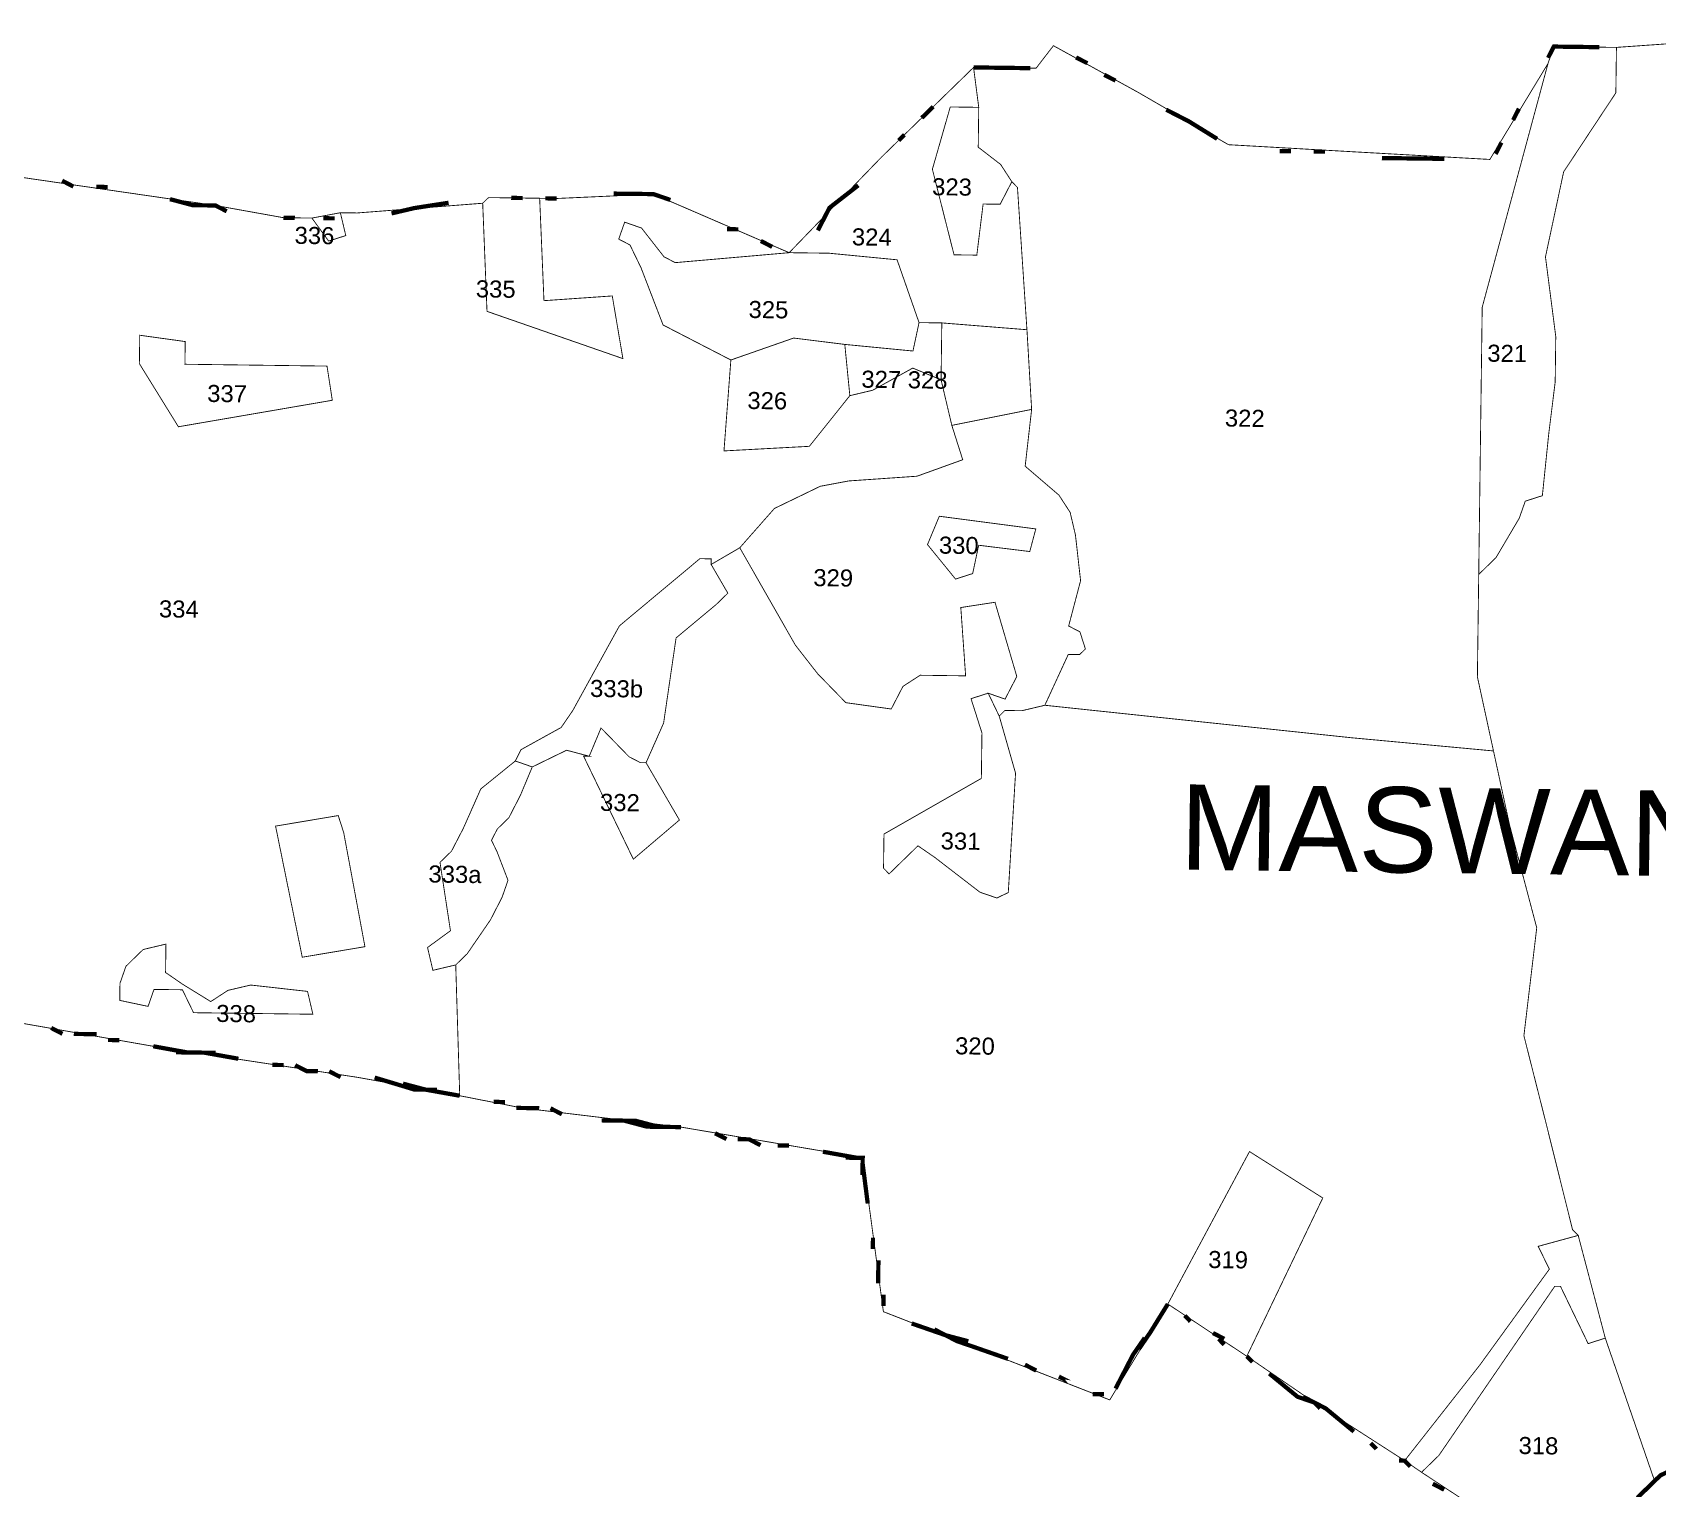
# Model space of a CAD drawing. Header units: metres. Extents: x 259177 to 277314, y 2171367 to 2185445.
# Drawn here: x 273383 to 274516, y 2179440 to 2180455 of the extents above; entities that cross this region are included whole.
import ezdxf

# ---------------------------------------------------------------- set-up
doc = ezdxf.new("R2010")
doc.units = ezdxf.units.M
doc.header["$MEASUREMENT"] = 0
for name, color, linetype in [('SURVEY NO.', 7, 'Continuous'), ('SURVEY PLOT BOUNDARY', 35, 'Continuous'), ('VILLAGE BOUNDARY', 212, 'Continuous'), ('VILLAGE NAME', 3, 'Continuous')]:
    doc.layers.add(name, color=color, linetype=linetype)
doc.styles.add('PDF Arial', font='arial.ttf')

# ---------------------------------------------------------------- blocks, each defined once
blk = doc.blocks.new('FEWEWFEWQT')
at = {"layer": 'SURVEY PLOT BOUNDARY', "lineweight": 18, "const_width": 0.001}
for points in [[(282149.7961, 2174215.3369), (282149.5894, 2174215.1969), (282149.5294, 2174215.3636), (282149.4961, 2174215.4836), (282149.4894, 2174215.4902), (282149.4561, 2174215.6169), (282149.4294, 2174215.7169), (282149.4428, 2174215.8436), (282149.4094, 2174215.9636), (282149.3894, 2174216.0503), (282149.3694, 2174216.137), (282149.3694, 2174216.257), (282149.3894, 2174216.277), (282149.4161, 2174216.3236), (282149.4228, 2174216.3436), (282149.4428, 2174216.3503), (282149.4494, 2174216.4237), (282149.4561, 2174216.4837), (282149.4561, 2174216.537), (282149.4428, 2174216.6303), (282149.4628, 2174216.7303), (282149.5228, 2174216.8237), (282149.5228, 2174216.877), (282149.7627, 2174216.897)], [(282147.6296, 2174216.7037), (282147.8829, 2174216.6703), (282147.9629, 2174216.657), (282147.9962, 2174216.657), (282148.0162, 2174216.6303), (282148.0362, 2174216.637), (282148.0295, 2174216.6637), (282148.0495, 2174216.6637), (282148.1962, 2174216.677), (282148.2029, 2174216.5503), (282148.3629, 2174216.497), (282148.3495, 2174216.5703), (282148.2695, 2174216.5637), (282148.2629, 2174216.6837), (282148.2829, 2174216.6837), (282148.3962, 2174216.6903), (282148.5562, 2174216.6237), (282148.4228, 2174216.6103), (282148.4095, 2174216.617), (282148.3828, 2174216.6503), (282148.3629, 2174216.657), (282148.3562, 2174216.637), (282148.3695, 2174216.6303), (282148.3828, 2174216.6037), (282148.4095, 2174216.537), (282148.4895, 2174216.497), (282148.4828, 2174216.3903), (282148.5828, 2174216.397), (282148.6295, 2174216.457), (282148.6562, 2174216.4637), (282148.7028, 2174216.4903), (282148.7362, 2174216.477), (282148.7495, 2174216.4237), (282148.7628, 2174216.3836), (282148.7095, 2174216.3636), (282148.6295, 2174216.357), (282148.5962, 2174216.3503), (282148.5428, 2174216.3236), (282148.5028, 2174216.277), (282148.4695, 2174216.257), (282148.4695, 2174216.2636), (282148.4562, 2174216.2636), (282148.4095, 2174216.2236), (282148.3629, 2174216.1836), (282148.3095, 2174216.0836), (282148.2962, 2174216.0636), (282148.2495, 2174216.037), (282148.2429, 2174216.0236), (282148.2029, 2174215.9903), (282148.1829, 2174215.9436), (282148.1695, 2174215.9169), (282148.1562, 2174215.9036), (282148.1695, 2174215.8236), (282148.1429, 2174215.8036), (282148.1495, 2174215.7769), (282148.1762, 2174215.7836), (282148.1829, 2174215.6303), (282148.0629, 2174215.6503), (282147.8229, 2174215.6836), (282147.5762, 2174215.7236)]]:
    blk.add_lwpolyline(points, dxfattribs=at)
for points in [[(282149.4428, 2174216.857), (282149.3694, 2174216.5703), (282149.3694, 2174216.257), (282149.3694, 2174216.137), (282149.3894, 2174216.0503), (282149.2228, 2174216.0636), (282148.8628, 2174216.097), (282148.8895, 2174216.157), (282148.9028, 2174216.157), (282148.9095, 2174216.1636), (282148.9028, 2174216.1836), (282148.8895, 2174216.1903), (282148.9028, 2174216.2436), (282148.8961, 2174216.297), (282148.8895, 2174216.3236), (282148.8761, 2174216.3436), (282148.8361, 2174216.377), (282148.8428, 2174216.4437), (282148.8361, 2174216.537), (282148.8228, 2174216.7037), (282148.8161, 2174216.7103), (282148.8028, 2174216.7303), (282148.7762, 2174216.7503), (282148.7762, 2174216.797), (282148.7695, 2174216.8437), (282148.8428, 2174216.8437), (282148.8628, 2174216.8704), (282148.9628, 2174216.817), (282149.0695, 2174216.757), (282149.2228, 2174216.7503), (282149.3761, 2174216.7437)], [(282149.5228, 2174216.877), (282149.5228, 2174216.8237), (282149.4628, 2174216.7303), (282149.4428, 2174216.6303), (282149.4561, 2174216.537), (282149.4561, 2174216.4837), (282149.4494, 2174216.4237), (282149.4428, 2174216.3503), (282149.4228, 2174216.3436), (282149.4161, 2174216.3236), (282149.3894, 2174216.277), (282149.3694, 2174216.257), (282149.3694, 2174216.5703), (282149.4428, 2174216.857), (282149.4494, 2174216.877)], [(282148.7362, 2174216.5437), (282148.7095, 2174216.5437), (282148.6828, 2174216.617), (282148.6028, 2174216.6237), (282148.5562, 2174216.6237), (282148.6628, 2174216.737), (282148.7695, 2174216.8437), (282148.7762, 2174216.797), (282148.7428, 2174216.797), (282148.7228, 2174216.7237), (282148.7495, 2174216.6237), (282148.7762, 2174216.6237), (282148.7828, 2174216.6837), (282148.7895, 2174216.6837), (282148.8028, 2174216.6837), (282148.8161, 2174216.7103), (282148.8228, 2174216.7037), (282148.8361, 2174216.537)], [(282148.8161, 2174216.7103), (282148.8028, 2174216.6837), (282148.7895, 2174216.6837), (282148.7828, 2174216.6837), (282148.7762, 2174216.6237), (282148.7495, 2174216.6237), (282148.7228, 2174216.7237), (282148.7428, 2174216.797), (282148.7762, 2174216.797), (282148.7762, 2174216.7503), (282148.8028, 2174216.7303)], [(282148.1962, 2174216.677), (282148.2029, 2174216.6837), (282148.2629, 2174216.6837), (282148.2695, 2174216.5637), (282148.3495, 2174216.5703), (282148.3629, 2174216.497), (282148.2029, 2174216.5503)], [(282147.9962, 2174216.657), (282148.0295, 2174216.6637), (282148.0362, 2174216.637), (282148.0162, 2174216.6303)], [(282148.5562, 2174216.6237), (282148.6028, 2174216.6237), (282148.6828, 2174216.617), (282148.7095, 2174216.5437), (282148.7028, 2174216.5103), (282148.6228, 2174216.517), (282148.5628, 2174216.5237), (282148.4895, 2174216.497), (282148.4095, 2174216.537), (282148.3828, 2174216.6037), (282148.3695, 2174216.6303), (282148.3562, 2174216.637), (282148.3629, 2174216.657), (282148.3828, 2174216.6503), (282148.4095, 2174216.617), (282148.4228, 2174216.6103)], [(282148.6295, 2174216.457), (282148.6228, 2174216.517), (282148.7028, 2174216.5103), (282148.7095, 2174216.5437), (282148.7362, 2174216.5437), (282148.7362, 2174216.477), (282148.7028, 2174216.4903), (282148.6562, 2174216.4637)], [(282148.8361, 2174216.537), (282148.8428, 2174216.4437), (282148.7495, 2174216.4237), (282148.7362, 2174216.477), (282148.7362, 2174216.5437)], [(282147.7962, 2174216.4837), (282147.8429, 2174216.4103), (282148.0229, 2174216.4437), (282148.0162, 2174216.4837), (282147.8496, 2174216.4837), (282147.8496, 2174216.5103), (282147.7962, 2174216.517)], [(282148.0229, 2174216.4437), (282147.8429, 2174216.4103), (282147.7962, 2174216.4837), (282147.7962, 2174216.517), (282147.8496, 2174216.5103), (282147.8496, 2174216.4837), (282148.0162, 2174216.4837)], [(282148.6228, 2174216.517), (282148.6295, 2174216.457), (282148.5828, 2174216.397), (282148.4828, 2174216.3903), (282148.4895, 2174216.497), (282148.5628, 2174216.5237)], [(282148.7495, 2174216.4237), (282148.8428, 2174216.4437), (282148.8361, 2174216.377), (282148.8761, 2174216.3436), (282148.8895, 2174216.3236), (282148.8961, 2174216.297), (282148.9028, 2174216.2436), (282148.8895, 2174216.1903), (282148.9028, 2174216.1836), (282148.9095, 2174216.1636), (282148.9028, 2174216.157), (282148.8895, 2174216.157), (282148.8628, 2174216.097), (282148.8361, 2174216.0903), (282148.8161, 2174216.0903), (282148.8095, 2174216.0836), (282148.7962, 2174216.1103), (282148.8161, 2174216.1036), (282148.8228, 2174216.117), (282148.8295, 2174216.1303), (282148.8028, 2174216.217), (282148.7628, 2174216.2103), (282148.7695, 2174216.1303), (282148.7162, 2174216.1303), (282148.6962, 2174216.117), (282148.6828, 2174216.0903), (282148.6295, 2174216.097), (282148.5962, 2174216.1303), (282148.5695, 2174216.1636), (282148.5028, 2174216.277), (282148.5428, 2174216.3236), (282148.5962, 2174216.3503), (282148.6295, 2174216.357), (282148.7095, 2174216.3636), (282148.7628, 2174216.3836)], [(282148.8495, 2174216.3036), (282148.8428, 2174216.277), (282148.7828, 2174216.2836), (282148.7762, 2174216.2503), (282148.7562, 2174216.2436), (282148.7228, 2174216.2836), (282148.7362, 2174216.317)], [(282148.7228, 2174216.2836), (282148.7562, 2174216.2436), (282148.7762, 2174216.2503), (282148.7828, 2174216.2836), (282148.8428, 2174216.277), (282148.8495, 2174216.3036), (282148.7362, 2174216.317)], [(282148.7962, 2174216.1103), (282148.7762, 2174216.1036), (282148.7895, 2174216.0636), (282148.7895, 2174216.0103), (282148.6762, 2174215.9436), (282148.6762, 2174215.9036), (282148.6828, 2174215.8969), (282148.7162, 2174215.9303), (282148.7362, 2174215.9169), (282148.7895, 2174215.8769), (282148.8095, 2174215.8703), (282148.8228, 2174215.8769), (282148.8295, 2174216.0169), (282148.8095, 2174216.0836), (282148.8161, 2174216.0903), (282148.8361, 2174216.0903), (282148.8628, 2174216.097), (282149.2228, 2174216.0636), (282149.3894, 2174216.0503), (282149.4094, 2174215.9636), (282149.4428, 2174215.8436), (282149.4294, 2174215.7169), (282149.4561, 2174215.6169), (282149.4894, 2174215.4902), (282149.4961, 2174215.4836), (282149.4494, 2174215.4702), (282149.4561, 2174215.4569), (282149.4628, 2174215.4436), (282149.3828, 2174215.3302), (282149.2961, 2174215.2169), (282149.1895, 2174215.2836), (282149.1095, 2174215.3369), (282149.1961, 2174215.5236), (282149.1095, 2174215.5769), (282149.0161, 2174215.3969), (282148.9495, 2174215.2836), (282148.7895, 2174215.3436), (282148.6828, 2174215.3836), (282148.6562, 2174215.5636), (282148.4428, 2174215.5969), (282148.2562, 2174215.6169), (282148.1829, 2174215.6303), (282148.1762, 2174215.7836), (282148.1895, 2174215.7969), (282148.2162, 2174215.8369), (282148.2295, 2174215.8636), (282148.2362, 2174215.8836), (282148.2229, 2174215.9169), (282148.2162, 2174215.9303), (282148.2229, 2174215.9436), (282148.2362, 2174215.9569), (282148.2495, 2174215.9836), (282148.2629, 2174216.0169), (282148.3029, 2174216.037), (282148.3295, 2174216.0303), (282148.3229, 2174216.0303), (282148.3828, 2174215.9103), (282148.4362, 2174215.9569), (282148.3962, 2174216.0236), (282148.4162, 2174216.0703), (282148.4295, 2174216.1703), (282148.4762, 2174216.2103), (282148.4895, 2174216.2236), (282148.4695, 2174216.257), (282148.5028, 2174216.277), (282148.5695, 2174216.1636), (282148.5962, 2174216.1303), (282148.6295, 2174216.097), (282148.6828, 2174216.0903), (282148.6962, 2174216.117), (282148.7162, 2174216.1303), (282148.7695, 2174216.1303), (282148.7628, 2174216.2103), (282148.8028, 2174216.217), (282148.8295, 2174216.1303), (282148.8228, 2174216.117), (282148.8161, 2174216.1036)], [(282148.4695, 2174216.257), (282148.4895, 2174216.2236), (282148.4762, 2174216.2103), (282148.4295, 2174216.1703), (282148.4162, 2174216.0703), (282148.3962, 2174216.0236), (282148.3895, 2174216.0236), (282148.3762, 2174216.0303), (282148.3429, 2174216.0636), (282148.3295, 2174216.0303), (282148.3029, 2174216.037), (282148.2629, 2174216.0169), (282148.2429, 2174216.0236), (282148.2495, 2174216.037), (282148.2962, 2174216.0636), (282148.3095, 2174216.0836), (282148.3629, 2174216.1836), (282148.4095, 2174216.2236), (282148.4562, 2174216.2636), (282148.4695, 2174216.2636)], [(282148.8095, 2174216.0836), (282148.8295, 2174216.0169), (282148.8228, 2174215.8769), (282148.8095, 2174215.8703), (282148.7895, 2174215.8769), (282148.7362, 2174215.9169), (282148.7162, 2174215.9303), (282148.6828, 2174215.8969), (282148.6762, 2174215.9036), (282148.6762, 2174215.9436), (282148.7895, 2174216.0103), (282148.7895, 2174216.0636), (282148.7762, 2174216.1036), (282148.7962, 2174216.1103)], [(282148.3962, 2174216.0236), (282148.4362, 2174215.9569), (282148.3828, 2174215.9103), (282148.3229, 2174216.0303), (282148.3295, 2174216.0303), (282148.3429, 2174216.0636), (282148.3762, 2174216.0303), (282148.3895, 2174216.0236)], [(282148.1762, 2174215.7836), (282148.1495, 2174215.7769), (282148.1429, 2174215.8036), (282148.1695, 2174215.8236), (282148.1562, 2174215.9036), (282148.1695, 2174215.9169), (282148.1829, 2174215.9436), (282148.2029, 2174215.9903), (282148.2429, 2174216.0236), (282148.2629, 2174216.0169), (282148.2495, 2174215.9836), (282148.2362, 2174215.9569), (282148.2229, 2174215.9436), (282148.2162, 2174215.9303), (282148.2229, 2174215.9169), (282148.2362, 2174215.8836), (282148.2295, 2174215.8636), (282148.2162, 2174215.8369), (282148.1895, 2174215.7969)], [(282148.0695, 2174215.8036), (282148.0429, 2174215.9369), (282148.0362, 2174215.9569), (282147.9629, 2174215.9436), (282147.9962, 2174215.7903)], [(282148.0695, 2174215.8036), (282147.9962, 2174215.7903), (282147.9629, 2174215.9436), (282148.0362, 2174215.9569), (282148.0429, 2174215.9369)], [(282147.8362, 2174215.7703), (282147.8362, 2174215.8036), (282147.8096, 2174215.7969), (282147.8029, 2174215.7903), (282147.7896, 2174215.7769), (282147.7829, 2174215.7569), (282147.7829, 2174215.7369), (282147.8162, 2174215.7303), (282147.8229, 2174215.7503), (282147.8562, 2174215.7503), (282147.8696, 2174215.7236), (282148.0095, 2174215.7236), (282148.0029, 2174215.7503), (282147.9362, 2174215.7569), (282147.9096, 2174215.7503), (282147.8896, 2174215.7369), (282147.8562, 2174215.7569)], [(282147.8562, 2174215.7569), (282147.8896, 2174215.7369), (282147.9096, 2174215.7503), (282147.9362, 2174215.7569), (282148.0029, 2174215.7503), (282148.0095, 2174215.7236), (282147.8696, 2174215.7236), (282147.8562, 2174215.7503), (282147.8229, 2174215.7503), (282147.8162, 2174215.7303), (282147.7829, 2174215.7369), (282147.7829, 2174215.7569), (282147.7896, 2174215.7769), (282147.8029, 2174215.7903), (282147.8096, 2174215.7969), (282147.8362, 2174215.8036), (282147.8362, 2174215.7703)], [(282149.1095, 2174215.3369), (282149.0161, 2174215.3969), (282149.1095, 2174215.5769), (282149.1961, 2174215.5236)], [(282149.2961, 2174215.2169), (282149.3828, 2174215.3302), (282149.4628, 2174215.4436), (282149.4561, 2174215.4569), (282149.4494, 2174215.4702), (282149.4961, 2174215.4836), (282149.5294, 2174215.3636), (282149.5094, 2174215.3569), (282149.4761, 2174215.4236), (282149.4694, 2174215.4236), (282149.3361, 2174215.2235), (282149.3161, 2174215.2035)], [(282149.5294, 2174215.3636), (282149.5894, 2174215.1969), (282149.4828, 2174215.0969), (282149.3161, 2174215.2035), (282149.3361, 2174215.2235), (282149.4694, 2174215.4236), (282149.4761, 2174215.4236), (282149.5094, 2174215.3569)]]:
    blk.add_lwpolyline(points, close=True, dxfattribs=at)
at = {"layer": 'VILLAGE BOUNDARY', "const_width": 0.005}
for points in [[(282149.4428, 2174216.8637), (282149.4494, 2174216.877), (282149.4628, 2174216.877), (282149.5028, 2174216.877)], [(282148.7695, 2174216.8437), (282148.7962, 2174216.8437), (282148.8361, 2174216.8437)], [(282148.8895, 2174216.857), (282148.9028, 2174216.8504)], [(282148.9228, 2174216.837), (282148.9361, 2174216.8304)], [(282149.4028, 2174216.7903), (282149.4094, 2174216.8037)], [(282148.7095, 2174216.7837), (282148.7228, 2174216.797)], [(282148.9961, 2174216.797), (282149.0228, 2174216.7837), (282149.0561, 2174216.7637)], [(282148.6828, 2174216.757), (282148.6895, 2174216.7637)], [(282149.3828, 2174216.7503), (282149.3894, 2174216.7637)], [(282149.1295, 2174216.7503), (282149.1428, 2174216.7503)], [(282149.1695, 2174216.7503), (282149.1828, 2174216.7503)], [(282149.2495, 2174216.7437), (282149.2761, 2174216.7437), (282149.3228, 2174216.7437)], [(282147.7029, 2174216.697), (282147.7162, 2174216.6903)], [(282147.7429, 2174216.6903), (282147.7562, 2174216.6903)], [(282148.3495, 2174216.6903), (282148.3828, 2174216.6903), (282148.3962, 2174216.6903), (282148.4162, 2174216.6837)], [(282148.5895, 2174216.6503), (282148.6028, 2174216.677), (282148.6362, 2174216.7037)], [(282147.8296, 2174216.677), (282147.8562, 2174216.6703), (282147.8829, 2174216.6703), (282147.8962, 2174216.6637)], [(282148.0895, 2174216.6637), (282148.1162, 2174216.6703), (282148.1562, 2174216.677)], [(282148.2295, 2174216.6837), (282148.2429, 2174216.6837)], [(282148.2695, 2174216.6837), (282148.2829, 2174216.6837)], [(282147.9629, 2174216.657), (282147.9762, 2174216.657)], [(282148.0095, 2174216.657), (282148.0229, 2174216.657)], [(282148.4828, 2174216.6503), (282148.4962, 2174216.6503)], [(282148.5228, 2174216.637), (282148.5362, 2174216.6303)], [(282147.7162, 2174215.6969), (282147.7029, 2174215.7036)], [(282147.7562, 2174215.6969), (282147.7429, 2174215.6969), (282147.7296, 2174215.6969)], [(282147.7696, 2174215.6903), (282147.7829, 2174215.6903)], [(282147.8962, 2174215.6769), (282147.8629, 2174215.6769), (282147.8229, 2174215.6836)], [(282147.8496, 2174215.6769), (282147.8829, 2174215.6769), (282147.9229, 2174215.6703)], [(282147.9762, 2174215.6636), (282147.9629, 2174215.6636)], [(282148.0162, 2174215.6569), (282148.0029, 2174215.6569), (282147.9895, 2174215.6636)], [(282148.0295, 2174215.6569), (282148.0429, 2174215.6503)], [(282148.1562, 2174215.6369), (282148.1295, 2174215.6369), (282148.0829, 2174215.6503)], [(282148.1162, 2174215.6436), (282148.1429, 2174215.6369), (282148.1829, 2174215.6303)], [(282148.2362, 2174215.6236), (282148.2229, 2174215.6236)], [(282148.2762, 2174215.6169), (282148.2629, 2174215.6169), (282148.2562, 2174215.6169), (282148.2495, 2174215.6169)], [(282148.2895, 2174215.6169), (282148.3029, 2174215.6102)], [(282148.4162, 2174215.5969), (282148.3895, 2174215.6036), (282148.3495, 2174215.6036)], [(282148.3762, 2174215.6036), (282148.4028, 2174215.5969), (282148.4428, 2174215.5969)], [(282148.4962, 2174215.5836), (282148.4828, 2174215.5902)], [(282148.5362, 2174215.5769), (282148.5228, 2174215.5836), (282148.5095, 2174215.5836)], [(282148.5562, 2174215.5769), (282148.5695, 2174215.5769)], [(282148.6562, 2174215.5436), (282148.6562, 2174215.5636), (282148.6495, 2174215.5636), (282148.6095, 2174215.5702)], [(282148.6362, 2174215.5636), (282148.6562, 2174215.5636), (282148.6562, 2174215.5569), (282148.6628, 2174215.5102)], [(282148.6695, 2174215.4569), (282148.6695, 2174215.4702)], [(282148.6762, 2174215.4169), (282148.6762, 2174215.4302), (282148.6762, 2174215.4436)], [(282148.6828, 2174215.4036), (282148.6828, 2174215.3902)], [(282148.9828, 2174215.3436), (282148.9961, 2174215.3636), (282149.0161, 2174215.3969)], [(282149.0428, 2174215.3769), (282149.0361, 2174215.3836)], [(282148.7828, 2174215.3502), (282148.7562, 2174215.3569), (282148.7162, 2174215.3702)], [(282148.7428, 2174215.3636), (282148.7695, 2174215.3502), (282148.7895, 2174215.3436), (282148.8295, 2174215.3302)], [(282148.9895, 2174215.3569), (282148.9761, 2174215.3369), (282148.9561, 2174215.2969)], [(282149.0828, 2174215.3569), (282149.0695, 2174215.3636)], [(282149.0761, 2174215.3569), (282149.0828, 2174215.3502)], [(282149.1095, 2174215.3369), (282149.1161, 2174215.3302)], [(282148.8628, 2174215.3169), (282148.8495, 2174215.3236)], [(282149.1961, 2174215.2769), (282149.1895, 2174215.2836), (282149.1695, 2174215.2902), (282149.1361, 2174215.3169)], [(282148.9295, 2174215.2902), (282148.9428, 2174215.2902)], [(282149.1761, 2174215.2902), (282149.1895, 2174215.2836), (282149.2028, 2174215.2769), (282149.2361, 2174215.2502)], [(282149.2628, 2174215.2302), (282149.2561, 2174215.2369)], [(282149.2961, 2174215.2169), (282149.3028, 2174215.2102), (282149.2961, 2174215.2169), (282149.2894, 2174215.2169)], [(282149.6228, 2174215.2169), (282149.5961, 2174215.2035), (282149.5894, 2174215.1969), (282149.5694, 2174215.1769)], [(282149.3294, 2174215.1902), (282149.3428, 2174215.1835)]]:
    blk.add_lwpolyline(points, dxfattribs=at)
blk.add_lwpolyline([(282148.9028, 2174215.3036), (282148.8895, 2174215.3102)], close=True, dxfattribs=at)
at = {"layer": 'SURVEY NO.', "char_height": 0.02, "attachment_point": 7, "style": 'PDF Arial'}
for s, insert in [('323', (282148.7228, 2174216.693)), ('324', (282148.6295, 2174216.633)), ('336', (282147.9762, 2174216.6263)), ('335', (282148.1895, 2174216.5663)), ('325', (282148.5095, 2174216.5463)), ('321', (282149.3761, 2174216.5063)), ('327 328', (282148.6428, 2174216.4663)), ('337', (282147.8762, 2174216.4396)), ('326', (282148.5095, 2174216.4396)), ('322', (282149.0695, 2174216.4263)), ('330', (282148.7362, 2174216.2729)), ('329', (282148.5895, 2174216.2329)), ('334', (282147.8229, 2174216.1863)), ('333b', (282148.3295, 2174216.0996)), ('332', (282148.3429, 2174215.9662)), ('331', (282148.7428, 2174215.9262)), ('333a', (282148.1429, 2174215.8796)), ('338', (282147.8962, 2174215.7129)), ('320', (282148.7628, 2174215.6862)), ('319', (282149.0628, 2174215.4395)), ('318', (282149.4294, 2174215.2262))]:
    blk.add_mtext(s, dxfattribs=dict(at, insert=insert))
at = {"layer": 'VILLAGE NAME', "insert": (282149.0228, 2174215.905), "char_height": 0.1, "attachment_point": 7, "style": 'PDF Arial'}
blk.add_mtext('MASWAN', dxfattribs=at)

msp = doc.modelspace()

# ---------------------------------------------------------------- block references
at = {"xscale": 594.7216958835667, "yscale": 594.7216958835667, "zscale": 594.7216958835667, "rotation": 359.254356221976}
msp.add_blockref('FEWEWFEWQT', (-184338996.6, -1288580324.6), dxfattribs=at)

doc.saveas('drawing.dxf')
